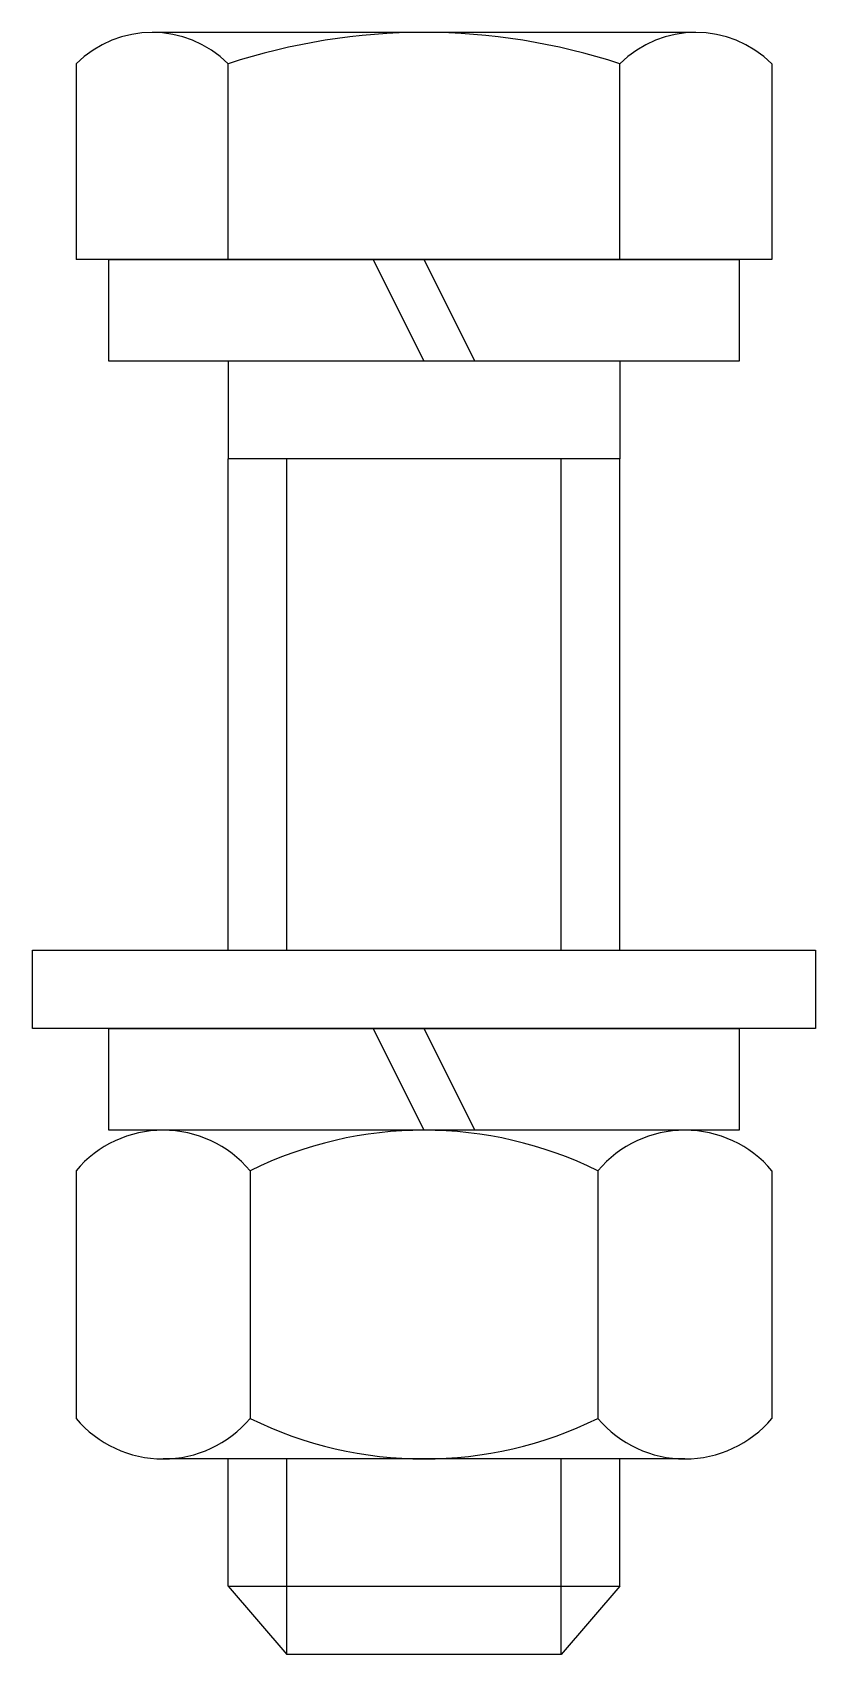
# Model space of a CAD drawing. Extents: x -10 to 10, y -33.1 to 8.4.
import ezdxf

# ---------------------------------------------------------------- set-up
doc = ezdxf.new("R2010")
doc.units = 0
doc.layers.get('0').update_dxf_attribs({"linetype": 'CONTINUOUS'})

msp = doc.modelspace()

# ---------------------------------------------------------------- linework, layer by layer
for p, q in [((6.943, 8.4), (-6.942, 8.4)), ((-8.885, 7.6), (-8.885, 2.6)), ((-5, 2.6), (-5, 7.6)), ((5, 2.6), (5, 7.6)), ((8.885, 7.6), (8.885, 2.6)), ((-7.675, 2.6), (-8.885, 2.6)), ((-8.05, 2.6), (8.05, 2.6)), ((-8.05, 0), (-8.05, 2.6)), ((7.675, 2.6), (-7.675, 2.6)), ((-1.3, 2.6), (0, 0)), ((0, 2.6), (1.3, 0)), ((8.885, 2.6), (7.675, 2.6)), ((8.05, 2.6), (8.05, 0)), ((8.05, 0), (-8.05, 0)), ((-5, 0), (-5, -2.5)), ((5, 0), (5, -2.5)), ((5, -2.5), (-5, -2.5)), ((-5, -15.055), (-5, -2.5)), ((-3.5, -15.055), (-3.5, -2.5)), ((3.5, -15.055), (3.5, -2.5)), ((5, -15.055), (5, -2.5)), ((-10, -15.055), (10, -15.055)), ((-10, -17.055), (-10, -15.055)), ((10, -15.055), (10, -17.055)), ((10, -17.055), (-10, -17.055)), ((-8.05, -17.055), (8.05, -17.055)), ((-8.05, -19.655), (-8.05, -17.055)), ((-1.3, -17.055), (0, -19.655)), ((0, -17.055), (1.3, -19.655)), ((8.05, -17.055), (8.05, -19.655)), ((8.05, -19.655), (-8.05, -19.655)), ((6.664, -19.655), (-6.664, -19.655)), ((-8.885, -20.691), (-8.885, -27.02)), ((-4.442, -20.691), (-4.442, -27.02)), ((4.443, -20.691), (4.443, -27.02)), ((8.885, -20.691), (8.885, -27.02)), ((6.664, -28.055), (-6.664, -28.055)), ((6.664, -28.055), (-6.664, -28.055)), ((-5, -31.305), (-5, -28.055)), ((-3.5, -33.055), (-3.5, -28.055)), ((3.5, -33.055), (3.5, -28.055)), ((5, -31.305), (5, -28.055)), ((-5, -31.305), (-3.5, -33.055)), ((-5, -31.305), (5, -31.305)), ((5, -31.305), (3.5, -33.055)), ((3.5, -33.055), (-3.5, -33.055))]:
    msp.add_line(p, q)
for centre, radius, start, end in [((-6.942, 5.642), 2.758, 45.2323, 134.7677), ((0, -7.625), 16.025, 71.8194, 108.1806), ((6.943, 5.642), 2.758, 45.2323, 134.7677), ((-6.664, -22.555), 2.9, 40, 140), ((0, -29.7), 10.045, 63.7515, 116.2485), ((6.664, -22.555), 2.9, 40, 140), ((-6.664, -25.156), 2.9, 220, 320), ((0, -18.011), 10.045, 243.7515, 296.2485), ((6.664, -25.156), 2.9, 220, 320)]:
    msp.add_arc(centre, radius, start, end)

doc.saveas('drawing.dxf')
